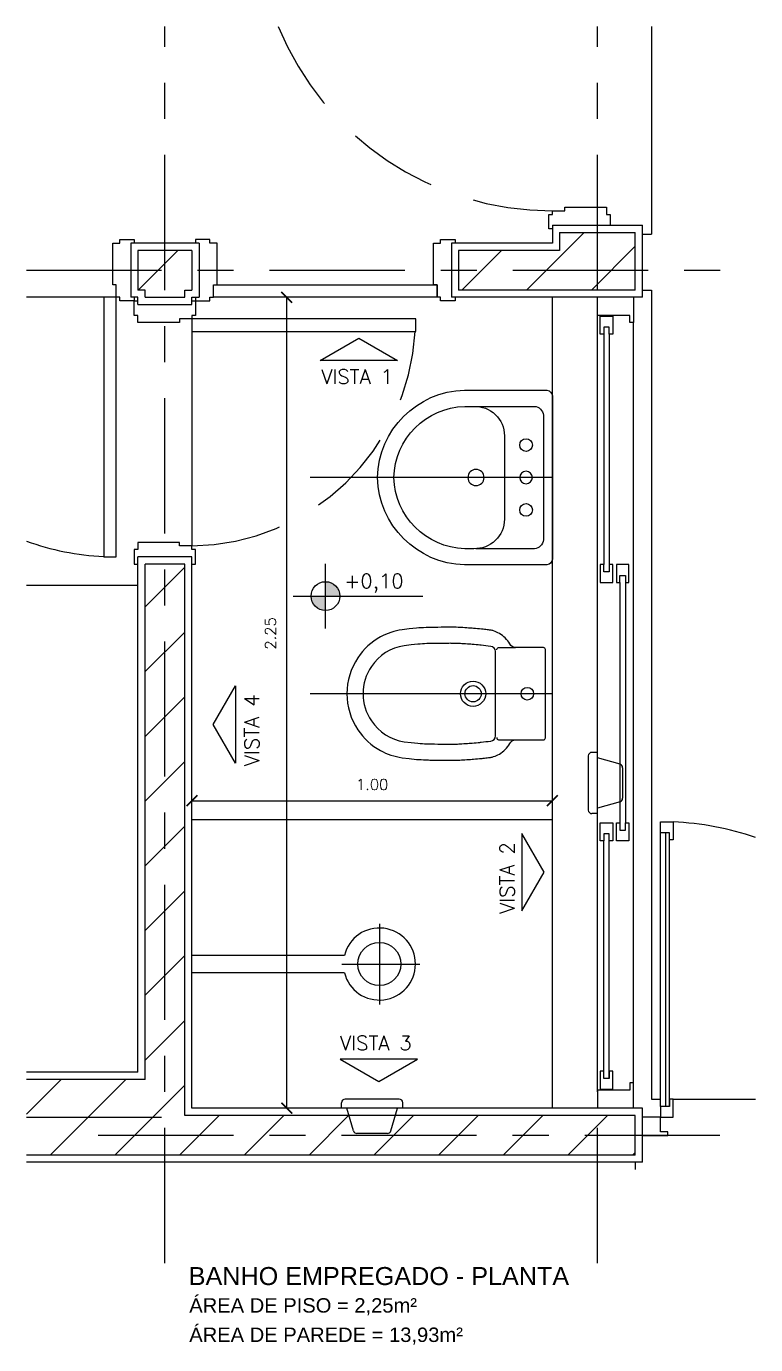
# Model space of a CAD drawing. Header units: millimetres. Extents: x 1 to 250, y 10 to 22.
# Drawn here: x 74.337 to 76.36, y 13.529 to 17.187 of the extents above; entities that cross this region are included whole.
import ezdxf

# ---------------------------------------------------------------- set-up
doc = ezdxf.new("R2010")
doc.units = ezdxf.units.MM
doc.linetypes.add('CENTER', pattern=[0.6, 0.375, -0.075, 0.075, -0.075])
doc.linetypes.add('HIDDEN', pattern=[0.375, 0.25, -0.125])
for name, color, linetype in [('ALV', 5, 'Continuous'), ('CAIX', 2, 'Continuous'), ('COTAS', 1, 'Continuous'), ('EIXOS', 141, 'CENTER'), ('HATCH', 8, 'Continuous'), ('LVISTA02', 1, 'Continuous'), ('NOTAS', 2, 'Continuous'), ('PEÇAS', 7, 'Continuous'), ('PEÇAS50', 8, 'Continuous'), ('REVEST', 2, 'Continuous')]:
    doc.layers.add(name, color=color, linetype=linetype)
doc.styles.add('60-20', font='romans.shx', dxfattribs={"height": 0.03})
doc.styles.add('60-50', font='romans.shx', dxfattribs={"height": 0.075})
doc.styles.add('80-20', font='romans.shx', dxfattribs={"height": 0.04})
doc.styles.add('ARIAL', font='arial.ttf', dxfattribs={"height": 0.05})
doc.dimstyles.new('20', dxfattribs={"dimtxt": 0.1, "dimasz": 0.075, "dimexe": 0.075, "dimexo": 0.05, "dimgap": 0.075, "dimtad": 1, "dimzin": 4, "dimdsep": 46, "dimtxsty": '60-50', "dimblk1": 'ARCHTICK', "dimblk2": 'ARCHTICK', "dimsah": 1, "dimcen": 2.5, "dimclrt": 3, "dimadec": 0, "dimazin": 0, "dimtfac": 1, "dimtmove": 2, "dimatfit": 3, "dimldrblk": 'ARCHTICK', "dimfxl": 1, "dimarcsym": 0})

# ---------------------------------------------------------------- blocks, each defined once
blk = doc.blocks.new('_ARCHTICK')
at = {"color": 0, "linetype": 'ByBlock', "const_width": 0.15}
blk.add_lwpolyline([(-0.5, -0.5), (0.5, 0.5)], dxfattribs=at)
blk = doc.blocks.new('*D127')
at = {"color": 0, "linetype": 'ByBlock'}
for p, q in [((74.7961, 14.7296), (74.7961, 14.7396)), ((74.7961, 14.7096), (75.7961, 14.7096)), ((75.7961, 14.7296), (75.7961, 14.7396))]:
    blk.add_line(p, q, dxfattribs=at)
at = {"layer": 'DEFPOINTS', "color": 0, "linetype": 'ByBlock'}
for p in [(74.7961, 14.7096), (75.7961, 14.7096), (75.7961, 14.7096)]:
    blk.add_point(p, dxfattribs=at)
at = {"color": 0, "linetype": 'ByBlock', "xscale": 0.03, "yscale": 0.03, "zscale": 0.03, "rotation": 180}
blk.add_blockref('_ARCHTICK', (74.7961, 14.7096), dxfattribs=at)
at = {"color": 0, "linetype": 'ByBlock', "xscale": 0.03, "yscale": 0.03, "zscale": 0.03}
blk.add_blockref('_ARCHTICK', (75.7961, 14.7096), dxfattribs=at)
at = {"color": 3, "linetype": 'ByBlock', "insert": (75.2961, 14.7546), "char_height": 0.03, "attachment_point": 5, "style": '60-20'}
blk.add_mtext('1.00', dxfattribs=at)
blk = doc.blocks.new('*D128')
at = {"color": 0, "linetype": 'ByBlock'}
for p, q in [((75.0391, 16.4351), (75.0291, 16.4351)), ((75.0591, 14.1851), (75.0591, 16.4351)), ((75.0391, 14.1851), (75.0291, 14.1851))]:
    blk.add_line(p, q, dxfattribs=at)
at = {"layer": 'DEFPOINTS', "color": 0, "linetype": 'ByBlock'}
for p in [(75.0591, 16.4351), (75.0591, 16.4351), (75.0591, 14.1851)]:
    blk.add_point(p, dxfattribs=at)
at = {"color": 0, "linetype": 'ByBlock', "xscale": 0.03, "yscale": 0.03, "zscale": 0.03}
for p, rotation in [((75.0591, 16.4351), 90), ((75.0591, 14.1851), 270)]:
    blk.add_blockref('_ARCHTICK', p, dxfattribs=dict(at, rotation=rotation))
at = {"color": 3, "linetype": 'ByBlock', "insert": (75.0141, 15.5024), "char_height": 0.03, "attachment_point": 5, "rotation": 90, "style": '60-20'}
blk.add_mtext('2.25', dxfattribs=at)

msp = doc.modelspace()

# ---------------------------------------------------------------- hatches: boundary and pattern name
at = {"layer": 'HATCH'}
h = msp.add_hatch(dxfattribs=at)
h.set_pattern_fill('ANSI31', color=256, scale=0.04, style=0)
h.paths.add_polyline_path([(74.7961, 16.5651), (74.6461, 16.5651), (74.6461, 16.4551), (74.6661, 16.4551), (74.6661, 16.4351), (74.7761, 16.4351), (74.7761, 16.4551), (74.7961, 16.4551)])
h.paths.add_polyline_path([(76.0261, 16.6151), (75.8161, 16.6151), (75.8161, 16.5651), (75.5361, 16.5651), (75.5361, 16.4551), (76.0261, 16.4551)])
h.paths.add_polyline_path([(74.7761, 15.6951), (74.6661, 15.6951), (74.6661, 14.2651), (74.3366, 14.2651), (74.3366, 14.0551), (76.0261, 14.0551), (76.0261, 14.1651), (74.7761, 14.1651)])
at = {"layer": 'NOTAS'}
h = msp.add_hatch(color=1, dxfattribs=at)
h.paths.add_polyline_path([(75.1665, 15.566), (75.1665, 15.606), (75.1265, 15.606, 0.414214)])
h.paths.add_polyline_path([(75.1665, 15.646), (75.1665, 15.606), (75.2065, 15.606, 0.414214)])

# ---------------------------------------------------------------- linework, layer by layer
at = {"layer": 'ALV'}
for p, q in [((75.8161, 16.6151), (76.0261, 16.6151)), ((75.8161, 16.6151), (75.8161, 16.5651)), ((76.0261, 16.4551), (76.0261, 16.6151)), ((74.7961, 16.5651), (74.6461, 16.5651)), ((74.6461, 16.5651), (74.6461, 16.4551)), ((74.7961, 16.5651), (74.7961, 16.4551)), ((75.8161, 16.5651), (75.5361, 16.5651)), ((75.5361, 16.5651), (75.5361, 16.4551)), ((74.6661, 16.4551), (74.6461, 16.4551)), ((74.6661, 16.4351), (74.6661, 16.4551)), ((74.6661, 16.4351), (74.7761, 16.4351)), ((74.7761, 16.4551), (74.7961, 16.4551)), ((74.7761, 16.4351), (74.7761, 16.4551)), ((76.0261, 16.4551), (75.5361, 16.4551)), ((74.7761, 15.6951), (74.6661, 15.6951)), ((74.6661, 14.2651), (74.6661, 15.6951)), ((74.7761, 14.1651), (74.7761, 15.6951)), ((74.6661, 14.2651), (74.3366, 14.2651)), ((76.0261, 14.1651), (74.7761, 14.1651)), ((76.0261, 14.0551), (76.0261, 14.1651)), ((76.0261, 14.0551), (74.3366, 14.0551))]:
    msp.add_line(p, q, dxfattribs=at)
at = {"layer": 'CAIX', "color": 1}
for p, q in [((75.9211, 14.2351), (75.9211, 16.3851)), ((76.0211, 14.2551), (76.0211, 16.3651))]:
    msp.add_line(p, q, dxfattribs=at)
at = {"layer": 'CAIX'}
for p, q in [((75.9386, 16.3326), (75.9386, 15.6935)), ((75.9536, 16.3326), (75.9536, 15.6935)), ((75.9836, 15.6435), (75.9836, 14.9768)), ((75.9986, 15.6435), (75.9986, 14.9768)), ((75.9386, 14.2701), (75.9386, 14.9268)), ((75.9536, 14.2701), (75.9536, 14.9268)), ((76.1111, 14.1901), (76.1111, 14.9494)), ((76.1211, 14.1926), (76.1211, 14.9294))]:
    msp.add_line(p, q, dxfattribs=at)
at = {"layer": 'CAIX', "color": 8, "linetype": 'HIDDEN'}
msp.add_line((76.0261, 14.0351), (76.0261, 14.0151), dxfattribs=at)
at = {"layer": 'CAIX'}
for points in [[(75.7961, 16.6251), (75.7861, 16.6251), (75.7861, 16.6651), (75.7961, 16.6651), (75.7961, 16.6751), (75.8311, 16.6751), (75.8311, 16.6851), (75.9461, 16.6851), (75.9461, 16.6651), (75.9561, 16.6651), (75.9561, 16.6351)], [(74.6361, 16.4351), (74.6361, 16.4251), (74.5961, 16.4251), (74.5961, 16.4351), (74.5861, 16.4351), (74.5861, 16.4701), (74.5761, 16.4701), (74.5761, 16.5851), (74.5961, 16.5851), (74.5961, 16.5951), (74.6361, 16.5951), (74.6361, 16.5851)], [(74.8061, 16.4351), (74.8061, 16.4251), (74.8461, 16.4251), (74.8461, 16.4351), (74.8561, 16.4351), (74.8561, 16.4701), (74.8661, 16.4701), (74.8661, 16.5851), (74.8461, 16.5851), (74.8461, 16.5951), (74.8061, 16.5951), (74.8061, 16.5851)], [(75.5261, 16.4351), (75.5261, 16.4251), (75.4861, 16.4251), (75.4861, 16.4351), (75.4761, 16.4351), (75.4761, 16.4701), (75.4661, 16.4701), (75.4661, 16.5851), (75.4861, 16.5851), (75.4861, 16.5951), (75.5261, 16.5951), (75.5261, 16.5851)], [(74.8561, 16.4351), (74.8561, 16.4701), (75.4761, 16.4701), (75.4761, 16.4351), (74.8561, 16.4351)], [(74.5861, 16.4351), (74.5511, 16.4351), (74.5511, 15.7151), (74.5861, 15.7151), (74.5861, 16.4351)], [(74.7961, 16.4251), (74.8061, 16.4251), (74.8061, 16.3851), (74.7961, 16.3851), (74.7961, 16.3751), (74.7611, 16.3751), (74.7611, 16.3651), (74.6461, 16.3651), (74.6461, 16.3851), (74.6361, 16.3851), (74.6361, 16.4251), (74.6461, 16.4251)], [(76.0211, 16.4351), (76.0211, 16.3651), (76.0111, 16.3651), (76.0111, 16.3851), (75.9211, 16.3851), (75.9211, 16.4351)], [(74.7961, 16.3751), (74.7961, 16.3401), (75.4169, 16.3401), (75.4169, 16.3751), (74.7961, 16.3751)], [(74.7961, 15.6951), (74.8061, 15.6951), (74.8061, 15.7351), (74.7961, 15.7351), (74.7961, 15.7451), (74.7611, 15.7451), (74.7611, 15.7551), (74.6461, 15.7551), (74.6461, 15.7351), (74.6361, 15.7351), (74.6361, 15.6951), (74.6461, 15.6951)], [(76.0211, 14.1851), (76.0211, 14.2551), (76.0111, 14.2551), (76.0111, 14.2351), (75.9211, 14.2351), (75.9211, 14.1851)], [(76.0461, 14.1091), (76.1161, 14.1091), (76.1161, 14.1191), (76.0961, 14.1191), (76.0961, 14.1601), (76.0461, 14.1601)]]:
    msp.add_lwpolyline(points, dxfattribs=at)
for points in [[(75.9636, 16.3826), (75.9636, 16.3326), (75.9536, 16.3326), (75.9536, 16.3526), (75.9386, 16.3526), (75.9386, 16.3326), (75.9286, 16.3326), (75.9286, 16.3826)], [(75.9636, 15.6435), (75.9636, 15.6935), (75.9536, 15.6935), (75.9536, 15.6735), (75.9386, 15.6735), (75.9386, 15.6935), (75.9286, 15.6935), (75.9286, 15.6435)], [(75.9736, 15.6935), (75.9736, 15.6435), (75.9836, 15.6435), (75.9836, 15.6635), (75.9986, 15.6635), (75.9986, 15.6435), (76.0086, 15.6435), (76.0086, 15.6935)], [(75.9636, 14.9768), (75.9636, 14.9268), (75.9536, 14.9268), (75.9536, 14.9468), (75.9386, 14.9468), (75.9386, 14.9268), (75.9286, 14.9268), (75.9286, 14.9768)], [(75.9736, 14.9268), (75.9736, 14.9768), (75.9836, 14.9768), (75.9836, 14.9568), (75.9986, 14.9568), (75.9986, 14.9768), (76.0086, 14.9768), (76.0086, 14.9268)], [(76.1311, 14.9794), (76.1311, 14.9294), (76.1211, 14.9294), (76.1211, 14.9494), (76.1061, 14.9494), (76.1061, 14.9494), (76.0961, 14.9494), (76.0961, 14.9794)], [(75.9636, 14.2376), (75.9636, 14.2876), (75.9536, 14.2876), (75.9536, 14.2676), (75.9386, 14.2676), (75.9386, 14.2876), (75.9286, 14.2876), (75.9286, 14.2376)], [(76.1311, 14.1601), (76.1311, 14.2101), (76.1211, 14.2101), (76.1211, 14.1901), (76.1061, 14.1901), (76.1061, 14.1901), (76.0961, 14.1901), (76.0961, 14.1601)]]:
    msp.add_lwpolyline(points, close=True, dxfattribs=at)
at = {"layer": 'CAIX', "color": 8, "linetype": 'HIDDEN'}
for centre, radius, start, end in [((75.796, 17.4958), 0.8207, 202.1078, 270.0072), ((74.7873, 16.3738), 0.6287, 270.8016, 356.9323), ((74.5847, 16.4439), 0.7287, 250.092, 267.3547), ((76.0961, 14.1601), 0.82, 71.2161, 87.5537)]:
    msp.add_arc(centre, radius, start, end, dxfattribs=at)
at = {"layer": 'EIXOS'}
for p, q in [((74.7211, 13.7552), (74.7211, 17.187)), ((75.9211, 13.7552), (75.9211, 17.187)), ((74.3366, 16.5101), (76.3601, 16.5101)), ((74.3366, 14.1601), (74.7711, 14.1601)), ((74.5359, 14.1101), (76.3601, 14.1101))]:
    msp.add_line(p, q, dxfattribs=at)
at = {"layer": 'LVISTA02'}
for p, q in [((76.0711, 17.187), (76.0711, 16.6101)), ((76.0461, 16.6101), (76.0711, 16.6101)), ((74.5511, 16.4351), (74.3366, 16.4351)), ((75.7961, 14.1851), (75.7961, 16.4351)), ((76.0461, 16.4551), (76.0711, 16.4551)), ((76.0711, 16.4551), (76.0711, 14.2101)), ((74.7961, 16.3401), (74.7961, 15.7451)), ((74.6461, 15.6351), (74.3366, 15.6351)), ((75.7961, 14.9851), (74.7961, 14.9851)), ((76.0961, 14.1901), (76.0961, 14.9494)), ((76.0711, 14.2101), (76.0961, 14.2101)), ((76.1311, 14.2101), (76.3601, 14.2101))]:
    msp.add_line(p, q, dxfattribs=at)
at = {"layer": 'NOTAS', "color": 1}
for p, q in [((75.1665, 15.516), (75.1665, 15.696)), ((75.0765, 15.606), (75.4363, 15.606))]:
    msp.add_line(p, q, dxfattribs=at)
at = {"layer": 'NOTAS'}
for points in [[(75.1518, 16.2598), (75.2592, 16.3217), (75.3666, 16.2598)], [(74.9173, 15.1426), (74.8553, 15.25), (74.9173, 15.3573)], [(75.7118, 14.7324), (75.7738, 14.8397), (75.7118, 14.9471)], [(75.2072, 14.3208), (75.3145, 14.2589), (75.4219, 14.3208)]]:
    msp.add_lwpolyline(points, close=True, dxfattribs=at)
at = {"layer": 'NOTAS', "color": 2, "ltscale": 0.5}
msp.add_circle((75.1665, 15.606), 0.04, dxfattribs=at)
at = {"layer": 'PEÇAS'}
for p, q in [((75.8958, 15.1624), (75.8958, 15.0124)), ((75.9211, 15.1724), (75.9058, 15.1724)), ((75.9211, 15.0024), (75.9058, 15.0024)), ((75.219, 14.6091), (74.7961, 14.6091)), ((75.219, 14.5611), (74.7961, 14.5611)), ((75.2111, 14.1851), (75.2111, 14.2004)), ((75.3711, 14.2104), (75.2211, 14.2104)), ((75.3811, 14.1851), (75.3811, 14.2004))]:
    msp.add_line(p, q, dxfattribs=at)
at = {"layer": 'PEÇAS', "color": 8}
for p, q in [((75.9838, 15.1395), (75.9211, 15.1574)), ((75.9911, 15.1299), (75.9911, 15.045)), ((75.9838, 15.0354), (75.9211, 15.0174)), ((75.244, 14.1224), (75.2261, 14.1851)), ((75.3482, 14.1224), (75.3661, 14.1851)), ((75.3385, 14.1151), (75.2536, 14.1151))]:
    msp.add_line(p, q, dxfattribs=at)
at = {"layer": 'PEÇAS'}
for points in [[(75.7961, 15.9351), (75.7961, 15.7083, -0.345194), (75.7812, 15.6926), (75.5524, 15.6926, -0.399699), (75.3111, 15.9351, -0.399699), (75.5524, 16.1776), (75.7812, 16.1776, -0.345194), (75.7961, 16.162)], [(75.2261, 15.3351, 0.151271), (75.2566, 15.2351, 0.125962), (75.3191, 15.1776, 0.09008), (75.3791, 15.1576), (75.3991, 15.1551), (75.4191, 15.1531, 0.004685), (75.4456, 15.1516, 0.00925), (75.4591, 15.1511, 0.000115), (75.4972, 15.1507, 0.002343), (75.4991, 15.1506, 0.000782), (75.5121, 15.1506, 0.001444), (75.5191, 15.1506, 0.004804), (75.5295, 15.1508, 0.005206), (75.5391, 15.1511, 0.005188), (75.5481, 15.1517, 0.002211), (75.5691, 15.1531, 0.001932), (75.5774, 15.1538, 0.000736), (75.5991, 15.1556, 0.008336), (75.6037, 15.1561, 0.001408), (75.6191, 15.158, 0.000457), (75.6241, 15.1586, 0.054722), (75.6331, 15.1608, 0.029037), (75.6491, 15.1676, 0.123774), (75.6783, 15.1969, -0.261182), (75.6941, 15.2071), (75.7711, 15.2071, 0.439555), (75.7766, 15.2126), (75.7766, 15.3351), (75.7766, 15.4576, 0.439555), (75.7711, 15.4631), (75.6941, 15.4631, -0.261182), (75.6783, 15.4734, 0.123774), (75.6491, 15.5026, 0.029037), (75.6331, 15.5095, 0.054722), (75.6241, 15.5116, 0.000457), (75.6191, 15.5123, 0.001408), (75.6037, 15.5142, 0.008336), (75.5991, 15.5146, 0.000736), (75.5774, 15.5165, 0.001932), (75.5691, 15.5171, 0.002211), (75.5481, 15.5186, 0.005188), (75.5391, 15.5191, 0.005206), (75.5295, 15.5195, 0.004804), (75.5191, 15.5196, 0.001444), (75.5121, 15.5197, 0.000782), (75.4991, 15.5196, 0.002343), (75.4972, 15.5196, 0.000115), (75.4591, 15.5191, 0.00925), (75.4456, 15.5187, 0.004685), (75.4191, 15.5171), (75.3991, 15.5151), (75.3791, 15.5126, 0.09008), (75.3191, 15.4926, 0.125962), (75.2566, 15.4351, 0.151271)]]:
    msp.add_lwpolyline(points, format="xyb", close=True, dxfattribs=at)
for centre, radius, start, end in [((75.9058, 15.1624), 0.01, 90, 180), ((75.9058, 15.0124), 0.01, 180, 270), ((75.3161, 14.5851), 0.1, 193.8865, 166.1135), ((75.2211, 14.2004), 0.01, 90, 180), ((75.3711, 14.2004), 0.01, 0, 90)]:
    msp.add_arc(centre, radius, start, end, dxfattribs=at)
at = {"layer": 'PEÇAS', "color": 8}
for centre, start, end in [((75.9811, 15.1299), 360, 74.0546), ((75.9811, 15.045), 285.9454, 360), ((75.2536, 14.1251), 195.9454, 270), ((75.3385, 14.1251), 270, 344.0546)]:
    msp.add_arc(centre, 0.01, start, end, dxfattribs=at)
at = {"layer": 'PEÇAS50'}
for p, q in [((75.7961, 15.9351), (75.1245, 15.9351)), ((75.7961, 15.3351), (75.1245, 15.3351)), ((75.3161, 14.6971), (75.3161, 14.4731)), ((75.2121, 14.5851), (75.4281, 14.5851))]:
    msp.add_line(p, q, dxfattribs=at)
for points in [[(75.6631, 15.9351), (75.6631, 15.8191, -0.423334), (75.5781, 15.7376), (75.5531, 15.7376, -0.397421), (75.3561, 15.9351, -0.397421), (75.5531, 16.1326), (75.5781, 16.1326, -0.423334), (75.6631, 16.0511)], [(75.7056, 15.9351, 1), (75.7406, 15.9351, 1)]]:
    msp.add_lwpolyline(points, format="xyb", close=True, dxfattribs=at)
for points in [[(75.5841, 16.1326), (75.7461, 16.1326, -0.371535), (75.7711, 16.1082), (75.7711, 15.9351), (75.7711, 15.7621, -0.371535), (75.7461, 15.7376), (75.5841, 15.7376)], [(75.2708, 15.335, 0.152133), (75.2938, 15.2599, 0.000372), (75.2939, 15.2597, 0.213243), (75.385, 15.202), (75.4041, 15.1996), (75.4228, 15.1977, 0.00456), (75.4479, 15.1962, 0.00925), (75.4597, 15.1959, 0.000115), (75.4978, 15.1954, 0.002343), (75.4992, 15.1954, 0.000782), (75.5121, 15.1953, 0.001444), (75.5188, 15.1954, 0.004804), (75.5284, 15.1955, 0.005206), (75.537, 15.1958, 0.005188), (75.5451, 15.1963, 0.002211), (75.5657, 15.1977, 0.001932), (75.5736, 15.1984, 0.000736), (75.5952, 15.2002, 0.008336), (75.5983, 15.2005, 0.002483), (75.6251, 15.2039, 0.380805), (75.6381, 15.218), (75.6381, 15.3351), (75.6381, 15.4523, 0.380805), (75.6251, 15.4664, 0.002483), (75.5983, 15.4698, 0.008336), (75.5952, 15.4701, 0.000736), (75.5736, 15.4719, 0.001932), (75.5657, 15.4726, 0.002211), (75.5451, 15.474, 0.005188), (75.537, 15.4745, 0.005206), (75.5284, 15.4748, 0.004804), (75.5188, 15.4749, 0.001444), (75.5121, 15.475, 0.000782), (75.4992, 15.4749, 0.002343), (75.4978, 15.4749, 0.000115), (75.4597, 15.4744, 0.00925), (75.4479, 15.4741, 0.00456), (75.4228, 15.4726), (75.4041, 15.4707), (75.385, 15.4683, 0.213243), (75.2939, 15.4106, 0.000372), (75.2938, 15.4104, 0.152133), (75.2708, 15.3353)], [(75.6416, 15.4566, -0.385098), (75.6465, 15.4631), (75.648, 15.4631), (75.6941, 15.4631)], [(75.6416, 15.2136, 0.385098), (75.6465, 15.2072), (75.648, 15.2071), (75.6941, 15.2071)]]:
    msp.add_lwpolyline(points, format="xyb", dxfattribs=at)
for centre, radius in [((75.7231, 16.0251), 0.0175), ((75.7231, 15.8451), 0.0175), ((75.5761, 15.3351), 0.035), ((75.5761, 15.3351), 0.0225), ((75.7266, 15.3351), 0.0175), ((75.3161, 14.5851), 0.06)]:
    msp.add_circle(centre, radius, dxfattribs=at)
for start, end in [(0, 180), (180, 0)]:
    msp.add_arc((75.5841, 15.9351), 0.0225, start, end, dxfattribs=at)
at = {"layer": 'REVEST'}
for p, q in [((75.7961, 16.6351), (76.0461, 16.6351)), ((75.7961, 16.6351), (75.7961, 16.5851)), ((76.0461, 16.4351), (76.0461, 16.6351)), ((74.8161, 16.5851), (74.6261, 16.5851)), ((74.6261, 16.5851), (74.6261, 16.4351)), ((74.8161, 16.5851), (74.8161, 16.4351)), ((75.5161, 16.5851), (75.5161, 16.4351)), ((75.7961, 16.5851), (75.5161, 16.5851)), ((74.6461, 16.4351), (74.6261, 16.4351)), ((74.6461, 16.4151), (74.6461, 16.4351)), ((74.7961, 16.4151), (74.7961, 16.4351)), ((74.7961, 16.4351), (74.8161, 16.4351)), ((76.0461, 16.4351), (75.5161, 16.4351)), ((74.6461, 16.4151), (74.7961, 16.4151)), ((74.6461, 14.2851), (74.6461, 15.7151)), ((74.7961, 15.7151), (74.6461, 15.7151)), ((74.7961, 14.1851), (74.7961, 15.7151)), ((74.6461, 14.2851), (74.3366, 14.2851)), ((76.0461, 14.1851), (74.7961, 14.1851)), ((76.0461, 14.0351), (76.0461, 14.1851)), ((76.0461, 14.0351), (74.3366, 14.0351))]:
    msp.add_line(p, q, dxfattribs=at)

# ---------------------------------------------------------------- texts
at = {"layer": 'NOTAS', "color": 3, "style": '80-20'}
for s, p in [('VISTA 1', (75.1549, 16.1948)), ('+0,10', (75.2187, 15.6277)), ('VISTA 3', (75.2069, 14.346))]:
    msp.add_text(s, height=0.04, dxfattribs=at).set_placement(p)
for s, p in [('VISTA 4', (74.9822, 15.1346)), ('VISTA 2', (75.6907, 14.7244))]:
    msp.add_text(s, height=0.04, rotation=90, dxfattribs=at).set_placement(p)
at = {"layer": 'NOTAS', "style": 'ARIAL'}
for s, height, p in [('BANHO EMPREGADO - PLANTA', 0.05, (74.7871, 13.6943)), ('ÁREA DE PISO = 2,25m²', 0.04, (74.7886, 13.6179)), ('ÁREA DE PAREDE = 13,93m²', 0.04, (74.7886, 13.5364))]:
    msp.add_text(s, height=height, dxfattribs=at).set_placement(p)

# ---------------------------------------------------------------- dimensions: what is measured, and where the dimension line sits
at = {"layer": 'COTAS'}
dim = msp.add_linear_dim(base=(75.0591, 16.4351), p1=(75.0591, 14.1851), p2=(75.0591, 16.4351), angle=90, dimstyle='20', override={"dimtxt": 0.02, "dimasz": 0.03, "dimexe": 0.03, "dimexo": 0.02, "dimgap": 0.03, "dimtxsty": '60-20'}, dxfattribs=at)
dim.commit()
dim.dimension.update_dxf_attribs({"geometry": '*D128', "text_midpoint": (75.0141, 15.5024), "dimtype": 160})
dim = msp.add_linear_dim(base=(75.7961, 15.0383), p1=(74.7961, 15.0383), p2=(75.7961, 15.0383), dimstyle='20', override={"dimtxt": 0.02, "dimasz": 0.03, "dimexe": 0.03, "dimexo": 0.02, "dimgap": 0.03, "dimtxsty": '60-20'}, dxfattribs=at)
dim.commit()
dim.dimension.update_dxf_attribs({"geometry": '*D127', "text_midpoint": (75.2961, 15.0833), "insert": (0, 0.3287)})

doc.saveas('drawing.dxf')
